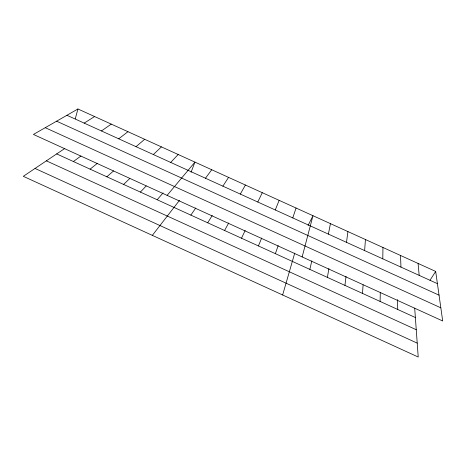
<?xml version="1.0" encoding="UTF-8"?>
<svg xmlns="http://www.w3.org/2000/svg" width="466" height="466" viewBox="0 0 466 466"><rect width="100%" height="100%" fill="white"/><g stroke="black" fill="none" stroke-linecap="round" stroke-linejoin="round"><path stroke-width="0.7" d="M382.796 258.84L382.959 247.493M380.105 301.438L380.291 292.45M362.507 293.411L363.101 284.819M364.633 250.586L365.431 239.53M344.933 285.39L346.028 276.303M346.5 242.343L347.927 231.579M327.382 277.387L328.926 268.503M328.39 234.113L330.441 223.639M309.849 269.389L311.806 260.89M302.149 256.923L312.983 215.711L308.084 225.433M75.259 118.813L77.939 108.98L435.681 271.433L442.7 320.987L33.435 134.447L77.939 108.98M282.641 294.984L294.739 253.108M292.776 217.925L296.056 208.028M275.377 253.661L278.196 245.565M191.072 172.245L194.945 162.116L167.119 195.376M275.266 209.968L279.151 200.351M258.426 245.931L261.671 238.033M241.499 238.213L245.168 230.513M257.785 202.017L262.271 192.685M224.589 230.501L228.684 222.998M240.322 194.083L245.407 185.025M207.708 222.8L212.222 215.496M430.031 280.229L435.681 271.433M222.882 186.155L228.567 177.377M190.844 215.106L195.778 207.999M205.465 178.239L211.745 169.74M152.341 235.371L179.457 200.38M157.176 199.751L163.065 192.907M170.702 162.436L178.169 154.496M140.377 192.085L146.202 185.951M123.601 184.431L129.816 178.484M153.349 154.549L161.411 146.883M106.842 176.789L113.599 170.888M136.025 146.674L144.676 139.287M90.101 169.152L97.26 163.444M118.719 138.81L127.958 131.697M73.383 161.527L80.944 156.005M101.437 130.958L111.263 124.113M64.803 148.468L23.3 176.323L418.218 357.02L414.693 308.131M84.177 123.111L94.592 116.541M66.941 115.277L437.417 283.666M56.607 121.189L439.042 295.164M45.243 127.69L440.836 307.828M56.689 153.914L415.369 317.521M46.367 160.84L416.249 329.718M35.037 168.447L417.216 343.122M418.084 263.441L419.184 275.377M400.51 255.461L400.976 267.1M397.463 299.58L397.725 309.471"/></g></svg>
